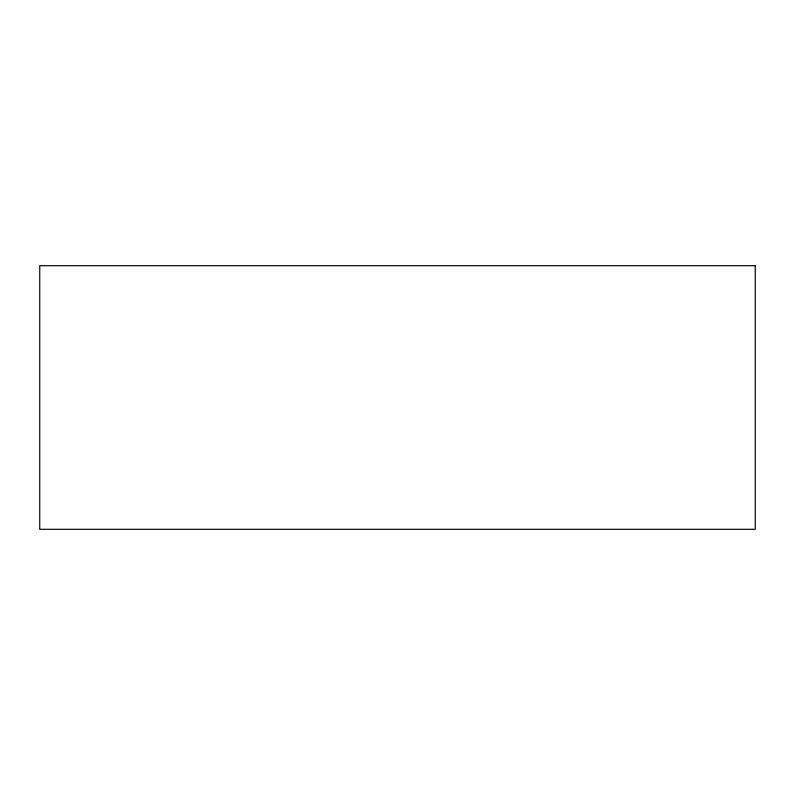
<?xml version="1.0" encoding="UTF-8"?>
<svg xmlns="http://www.w3.org/2000/svg" width="795" height="795" viewBox="0 0 795 795"><rect width="100%" height="100%" fill="white"/><g stroke="black" fill="none" stroke-linecap="round" stroke-linejoin="round"><path stroke-width="1.19" d="M755.25 265.699L39.75 265.699L39.75 529.301L755.25 529.301L755.25 265.699"/></g></svg>
